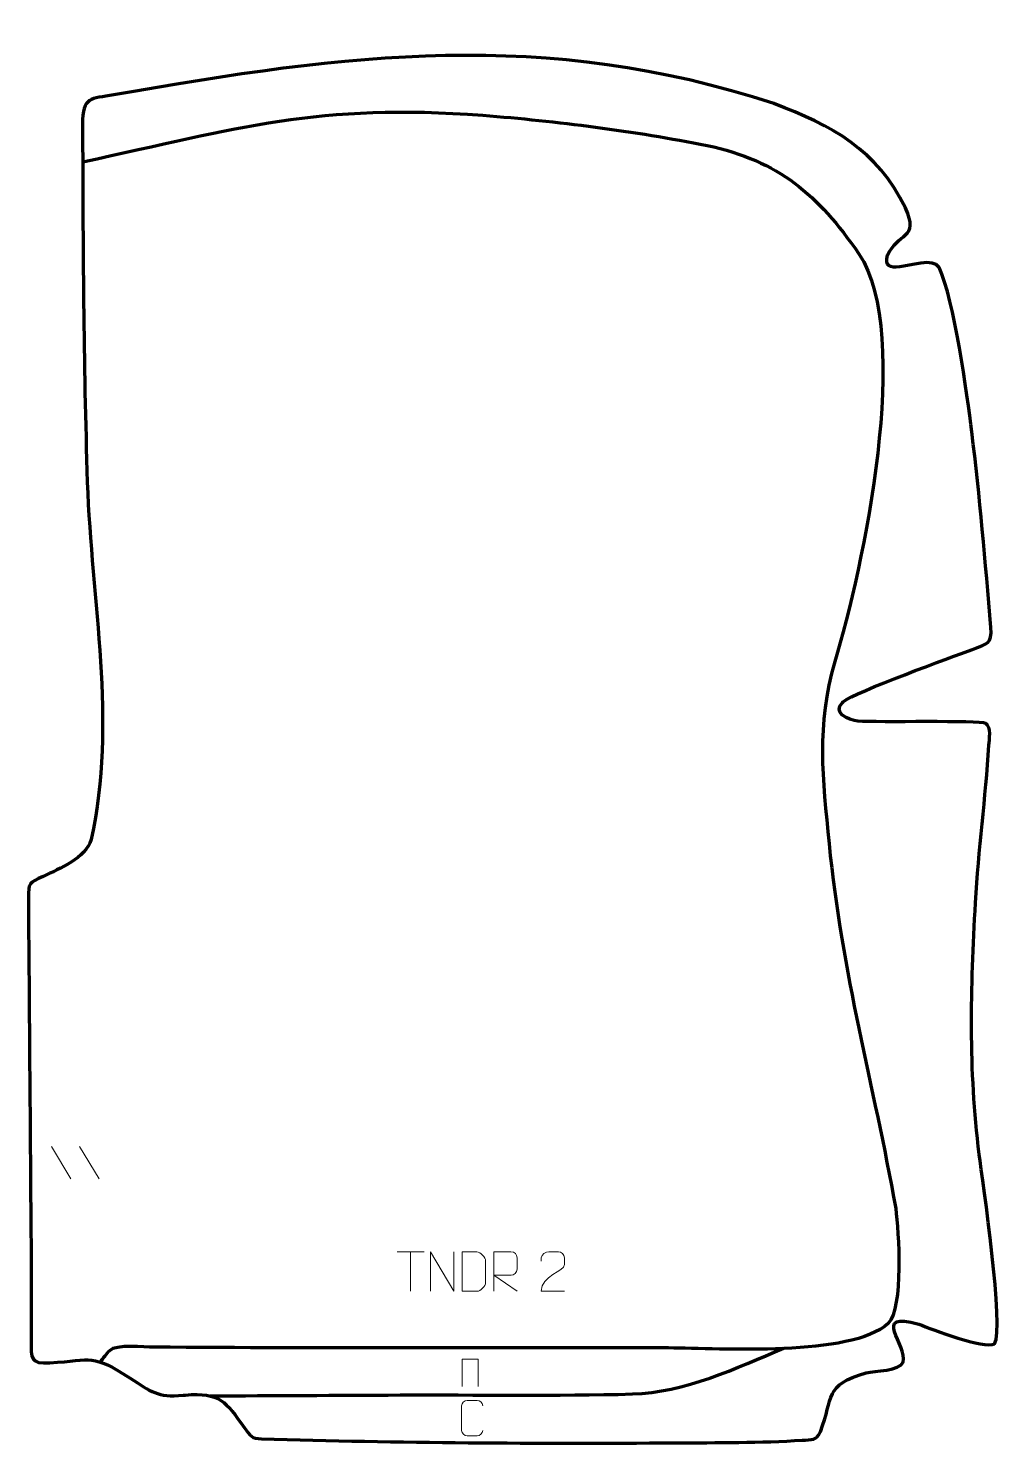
# Model space of a CAD drawing. Header units: millimetres. Extents: x -306 to 311, y -439 to 456.
import ezdxf

# ---------------------------------------------------------------- set-up
doc = ezdxf.new("R2010")
doc.units = ezdxf.units.MM
doc.header["$MEASUREMENT"] = 0
doc.layers.add('layer 1', color=7, linetype='Continuous')
doc.layers.add('layer 2', color=7, linetype='Continuous')

msp = doc.modelspace()

# ---------------------------------------------------------------- linework, layer by layer
at = {"layer": 'layer 1', "color": 140, "lineweight": 158}
for points, knots in [([(-271.9448, 371.1957), (-172.7624, 392.82), (-123.3642, 408.5335), (-18.9509, 400.6645), (-18.9509, 400.6645), (27.823, 397.0021), (76.83, 390.7138), (122.8528, 381.6165), (122.8528, 381.6165), (168.6372, 371.6365), (192.5136, 350.8137), (218.8748, 313.1619), (218.8748, 313.1619), (252.9414, 261.9206), (221.5277, 114.1368), (203.5316, 55.5171), (203.5316, 55.5171), (191.6897, 14.9491), (195.9123, -18.5199), (199.946, -59.6511), (199.946, -59.6511), (208.1276, -142.4803), (227.9267, -211.1098), (242.1412, -290.3051), (242.1412, -290.3051), (243.9073, -304.8204), (247.1053, -352.6885), (237.3471, -362.9454), (237.3471, -362.9454), (213.4091, -384.2887), (131.5509, -378.5191), (98.5403, -378.3562), (98.5403, -378.3562), (-9.8765, -377.8503), (-118.3774, -378.7566), (-226.7682, -377.849), (-226.7682, -377.849), (-233.1217, -377.7958), (-250.6142, -375.9014), (-254.9962, -380.0959), (-254.9962, -380.0959), (-257.0014, -382.0153), (-259.1638, -384.9696), (-260.8777, -387.2135)], [0, 0, 0, 0, 0.08333333, 0.08333333, 0.08333333, 0.08333333, 0.16666667, 0.16666667, 0.16666667, 0.16666667, 0.25, 0.25, 0.25, 0.25, 0.33333333, 0.33333333, 0.33333333, 0.33333333, 0.41666667, 0.41666667, 0.41666667, 0.41666667, 0.5, 0.5, 0.5, 0.5, 0.58333333, 0.58333333, 0.58333333, 0.58333333, 0.66666667, 0.66666667, 0.66666667, 0.66666667, 0.75, 0.75, 0.75, 0.75, 0.83333333, 0.83333333, 0.83333333, 0.83333333, 1, 1, 1, 1]), ([(-191.4441, -408.631), (-151.3714, -408.4444), (-111.2987, -408.2579), (-71.2259, -408.0713), (-71.2259, -408.0713), (-22.4623, -407.8718), (27.0986, -408.7895), (75.7535, -407.4569), (75.7535, -407.4569), (108.248, -406.5669), (141.6557, -391.0636), (171.1797, -378.4838)], [0, 0, 0, 0, 0.25, 0.25, 0.25, 0.25, 0.5, 0.5, 0.5, 0.5, 1, 1, 1, 1])]:
    msp.add_open_spline(points, degree=3, knots=knots, dxfattribs=at)
at = {"layer": 'layer 1', "color": 250, "lineweight": 9}
for points in [[(-291.7067, -251.0273), (-291.7067, -251.0273), (-279.3424, -271.5716), (-279.3424, -271.5716)], [(-273.9768, -251.0273), (-273.9768, -251.0273), (-261.6125, -271.5716), (-261.6125, -271.5716)], [(-73.1294, -317.6076), (-73.1294, -317.6076), (-56.1422, -317.6076), (-56.1422, -317.6076)], [(-64.6356, -342.5376), (-64.6356, -342.5376), (-64.6356, -317.5841), (-64.6356, -317.5841)]]:
    msp.add_open_spline(points, degree=3, dxfattribs=at)
for points, knots in [([(-51.9632, -342.5376), (-51.9632, -342.5376), (-51.9632, -317.5841), (-51.9632, -317.5841), (-51.9632, -317.5841), (-51.9632, -317.5841), (-37.3084, -342.5376), (-37.3084, -342.5376), (-37.3084, -342.5376), (-37.3084, -342.5376), (-37.3084, -317.5841), (-37.3084, -317.5841)], [0, 0, 0, 0, 0.25, 0.25, 0.25, 0.25, 0.5, 0.5, 0.5, 0.5, 1, 1, 1, 1]), ([(-32.0281, -342.5095), (-29.6963, -342.5091), (-24.7461, -342.5331), (-22.4146, -342.5334), (-22.4146, -342.5334), (-20.4896, -342.6388), (-17.171, -339.0972), (-17.1822, -337.0799), (-17.1822, -337.0799), (-17.1826, -331.3098), (-17.1826, -329.1401), (-17.1822, -323.3708), (-17.1822, -323.3708), (-17.1865, -321.2327), (-20.561, -317.5726), (-22.7134, -317.5861), (-22.7134, -317.5861), (-25.0391, -317.5861), (-29.7634, -317.5861), (-32.0895, -317.5861), (-32.0895, -317.5861), (-32.0891, -323.333), (-32.0278, -336.7622), (-32.0281, -342.5095)], [0, 0, 0, 0, 0.14285714, 0.14285714, 0.14285714, 0.14285714, 0.28571429, 0.28571429, 0.28571429, 0.28571429, 0.42857143, 0.42857143, 0.42857143, 0.42857143, 0.57142857, 0.57142857, 0.57142857, 0.57142857, 0.71428571, 0.71428571, 0.71428571, 0.71428571, 1, 1, 1, 1]), ([(-11.9678, -342.5376), (-11.9678, -342.5376), (-11.9678, -317.5841), (-11.9678, -317.5841), (-11.9678, -317.5841), (-8.373, -317.5841), (-4.7775, -317.5841), (-1.1823, -317.5841), (-1.1823, -317.5841), (1.143, -317.6218), (2.7003, -319.1118), (2.6962, -321.4782), (2.6962, -321.4782), (2.6958, -323.5137), (2.6958, -326.5731), (2.6962, -328.6091), (2.6962, -328.6091), (2.6897, -330.4846), (0.8774, -332.4264), (-1.1321, -332.4455), (-1.1321, -332.4455), (-1.1321, -332.4455), (-11.9678, -332.4455), (-11.9678, -332.4455), (-11.9678, -332.4455), (-11.9678, -332.4455), (2.6869, -342.5376), (2.6869, -342.5376)], [0, 0, 0, 0, 0.125, 0.125, 0.125, 0.125, 0.25, 0.25, 0.25, 0.25, 0.375, 0.375, 0.375, 0.375, 0.5, 0.5, 0.5, 0.5, 0.625, 0.625, 0.625, 0.625, 0.75, 0.75, 0.75, 0.75, 1, 1, 1, 1]), ([(32.7356, -342.548), (27.8212, -342.5477), (22.9068, -342.5477), (17.9927, -342.548), (17.9927, -342.548), (17.9927, -332.6157), (32.6437, -329.9745), (32.7356, -325.6642), (32.7356, -325.6642), (32.7353, -324.2401), (32.7353, -322.8164), (32.7356, -321.3931), (32.7356, -321.3931), (32.7187, -319.316), (30.5959, -317.5912), (28.9249, -317.5739), (28.9249, -317.5739), (26.8517, -317.5743), (24.7788, -317.5743), (22.7064, -317.5739), (22.7064, -317.5739), (20.8843, -317.5574), (18.0596, -319.3495), (17.9927, -321.4431), (17.9927, -321.4431), (17.9927, -321.4431), (17.9927, -323.4979), (17.9927, -323.4979)], [0, 0, 0, 0, 0.125, 0.125, 0.125, 0.125, 0.25, 0.25, 0.25, 0.25, 0.375, 0.375, 0.375, 0.375, 0.5, 0.5, 0.5, 0.5, 0.625, 0.625, 0.625, 0.625, 0.75, 0.75, 0.75, 0.75, 1, 1, 1, 1]), ([(-31.9613, -402.6202), (-31.9613, -402.6202), (-31.9613, -385.4257), (-31.9613, -385.4257), (-31.9613, -385.4257), (-31.9613, -385.4257), (-21.8691, -385.4257), (-21.8691, -385.4257), (-21.8691, -385.4257), (-21.8691, -385.4257), (-21.8691, -402.6202), (-21.8691, -402.6202)], [0, 0, 0, 0, 0.25, 0.25, 0.25, 0.25, 0.5, 0.5, 0.5, 0.5, 1, 1, 1, 1]), ([(-19.0521, -430.4511), (-19.1773, -432.5321), (-20.6795, -433.8573), (-22.6032, -433.867), (-22.6032, -433.867), (-24.6918, -433.8667), (-26.7804, -433.8667), (-28.8687, -433.867), (-28.8687, -433.867), (-30.5929, -433.9614), (-32.3593, -432.2735), (-32.3493, -430.4667), (-32.3493, -430.4667), (-32.3489, -425.2985), (-32.3489, -420.1308), (-32.3493, -414.9634), (-32.3493, -414.9634), (-32.3455, -413.0483), (-30.781, -411.5084), (-28.8531, -411.5205), (-28.8531, -411.5205), (-26.7701, -411.5205), (-24.6866, -411.5205), (-22.6032, -411.5205), (-22.6032, -411.5205), (-20.8597, -411.4887), (-19.076, -412.8246), (-19.0521, -415.008)], [0, 0, 0, 0, 0.125, 0.125, 0.125, 0.125, 0.25, 0.25, 0.25, 0.25, 0.375, 0.375, 0.375, 0.375, 0.5, 0.5, 0.5, 0.5, 0.625, 0.625, 0.625, 0.625, 0.75, 0.75, 0.75, 0.75, 1, 1, 1, 1])]:
    msp.add_open_spline(points, degree=3, knots=knots, dxfattribs=at)
at = {"layer": 'layer 2', "color": 242, "lineweight": 158}
msp.add_open_spline([(165.1086, 408.0188), (201.5446, 394.2822), (230.6354, 378.8337), (248.195, 342.0843), (248.195, 342.0843), (257.6052, 322.3904), (243.0094, 326.4814), (236.9328, 312.2078), (236.9328, 312.2078), (235.0464, 305.2641), (238.2393, 304.2397), (244.7593, 304.828), (244.7593, 304.828), (250.3759, 305.3347), (266.3096, 310.9293), (269.4722, 304.416), (269.4722, 304.416), (279.2268, 284.3263), (287.3048, 223.9881), (290.2029, 200.6065), (290.2029, 200.6065), (295.3042, 159.4502), (298.7761, 118.3331), (302.2879, 77.0338), (302.2879, 77.0338), (302.9589, 66.481), (300.1575, 66.866), (290.5836, 63.1563), (290.5836, 63.1563), (277.5036, 58.0879), (216.8137, 36.6049), (208.8378, 29.9473), (208.8378, 29.9473), (208.8378, 29.9473), (208.4268, 29.6043), (208.4268, 29.6043), (208.4268, 29.6043), (201.7143, 23.1204), (212.1486, 18.4025), (218.2122, 17.7842), (218.2122, 17.7842), (230.4141, 16.8203), (294.8891, 18.3888), (299.085, 16.2582), (299.085, 16.2582), (302.7263, 14.4092), (301.257, 6.1695), (301.0463, 2.5193), (301.0463, 2.5193), (298.9431, -30.7537), (294.4817, -63.5276), (292.5378, -97.0087), (292.5378, -97.0087), (289.3821, -151.3624), (288.1974, -201.8798), (294.8964, -256.1194), (294.8964, -256.1194), (297.0657, -272.7971), (311.0151, -366.4347), (304.6058, -375.6727), (304.6058, -375.6727), (297.9346, -379.3027), (265.1889, -366.5664), (256.8181, -363.3163), (256.8181, -363.3163), (225.7701, -354.6524), (249.9927, -376.8203), (246.7258, -387.2857), (246.7258, -387.2857), (244.9548, -392.9588), (228.913, -392.8187), (223.3468, -393.9921), (223.3468, -393.9921), (196.5386, -401.919), (203.1135, -409.4322), (194.4598, -431.2841), (194.4598, -431.2841), (192.1516, -437.1124), (188.8713, -436.2555), (183.0245, -436.633), (183.0245, -436.633), (157.0462, -438.31), (128.8029, -438.1665), (102.7173, -438.3293), (102.7173, -438.3293), (15.8733, -438.8622), (-72.1748, -438.419), (-158.9646, -435.762), (-158.9646, -435.762), (-165.1799, -435.5717), (-165.9128, -434.0296), (-169.6618, -428.7711), (-169.6618, -428.7711), (-181.4146, -412.2861), (-185.336, -406.1704), (-206.9042, -408.1087), (-206.9042, -408.1087), (-206.9042, -408.1087), (-208.5004, -408.2522), (-208.5004, -408.2522), (-208.5004, -408.2522), (-224.9102, -409.7466), (-228.5953, -405.9161), (-242.0114, -397.3702), (-242.0114, -397.3702), (-266.387, -381.8096), (-264.8964, -386.0495), (-292.6762, -387.7647), (-292.6762, -387.7647), (-305.198, -388.5379), (-304.5021, -384.8645), (-304.5262, -373.7267), (-304.5262, -373.7267), (-304.554, -360.9297), (-304.3584, -348.2271), (-304.4513, -335.3751), (-304.4513, -335.3751), (-305.0324, -254.9145), (-305.7177, -174.4548), (-306.2713, -93.994), (-306.2713, -93.994), (-306.3381, -84.2584), (-305.8626, -84.6268), (-296.8484, -80.3126), (-296.8484, -80.3126), (-286.3964, -75.355), (-270.2766, -69.0641), (-266.6102, -57.0641), (-266.6102, -57.0641), (-250.0154, 17.1511), (-266.5419, 93.7251), (-269.0104, 168.8464), (-269.0104, 168.8464), (-271.5307, 244.8237), (-271.7338, 319.095), (-272.0405, 394.9952), (-272.0405, 394.9952), (-272.112, 412.7013), (-266.9041, 410.931), (-252.1729, 413.529), (-252.1729, 413.529), (-104.6292, 439.5507), (20.3345, 455.6353), (165.1086, 408.0188)], degree=3, knots=[0, 0, 0, 0, 0.02702703, 0.02702703, 0.02702703, 0.02702703, 0.05405405, 0.05405405, 0.05405405, 0.05405405, 0.08108108, 0.08108108, 0.08108108, 0.08108108, 0.10810811, 0.10810811, 0.10810811, 0.10810811, 0.13513514, 0.13513514, 0.13513514, 0.13513514, 0.16216216, 0.16216216, 0.16216216, 0.16216216, 0.18918919, 0.18918919, 0.18918919, 0.18918919, 0.21621622, 0.21621622, 0.21621622, 0.21621622, 0.24324324, 0.24324324, 0.24324324, 0.24324324, 0.27027027, 0.27027027, 0.27027027, 0.27027027, 0.2972973, 0.2972973, 0.2972973, 0.2972973, 0.32432432, 0.32432432, 0.32432432, 0.32432432, 0.35135135, 0.35135135, 0.35135135, 0.35135135, 0.37837838, 0.37837838, 0.37837838, 0.37837838, 0.40540541, 0.40540541, 0.40540541, 0.40540541, 0.43243243, 0.43243243, 0.43243243, 0.43243243, 0.45945946, 0.45945946, 0.45945946, 0.45945946, 0.48648649, 0.48648649, 0.48648649, 0.48648649, 0.51351351, 0.51351351, 0.51351351, 0.51351351, 0.54054054, 0.54054054, 0.54054054, 0.54054054, 0.56756757, 0.56756757, 0.56756757, 0.56756757, 0.59459459, 0.59459459, 0.59459459, 0.59459459, 0.62162162, 0.62162162, 0.62162162, 0.62162162, 0.64864865, 0.64864865, 0.64864865, 0.64864865, 0.67567568, 0.67567568, 0.67567568, 0.67567568, 0.7027027, 0.7027027, 0.7027027, 0.7027027, 0.72972973, 0.72972973, 0.72972973, 0.72972973, 0.75675676, 0.75675676, 0.75675676, 0.75675676, 0.78378378, 0.78378378, 0.78378378, 0.78378378, 0.81081081, 0.81081081, 0.81081081, 0.81081081, 0.83783784, 0.83783784, 0.83783784, 0.83783784, 0.86486486, 0.86486486, 0.86486486, 0.86486486, 0.89189189, 0.89189189, 0.89189189, 0.89189189, 0.91891892, 0.91891892, 0.91891892, 0.91891892, 0.94594595, 0.94594595, 0.94594595, 0.94594595, 1, 1, 1, 1], dxfattribs=at)

doc.saveas('drawing.dxf')
